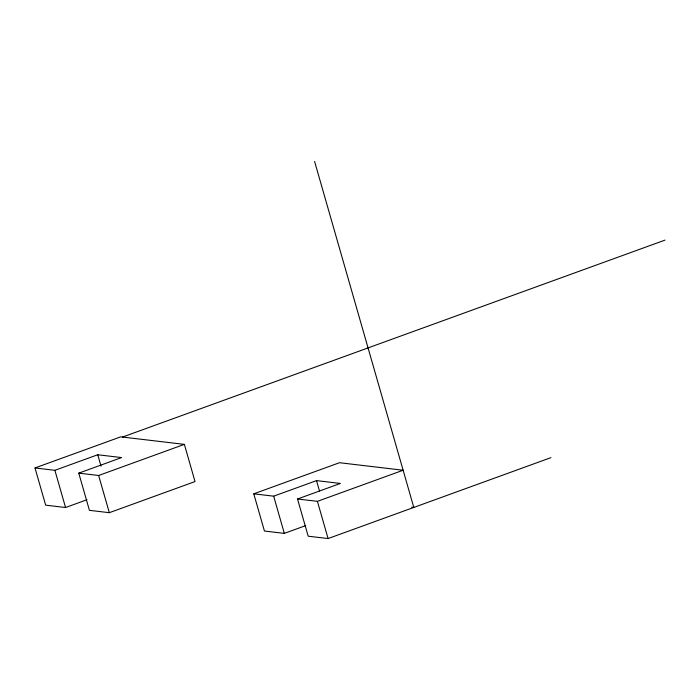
<?xml version="1.0" encoding="UTF-8"?>
<svg xmlns="http://www.w3.org/2000/svg" width="700" height="700" viewBox="0 0 700 700"><rect width="100%" height="100%" fill="white"/><g stroke="black" fill="none" stroke-linecap="round" stroke-linejoin="round"><path stroke-width="1.05" d="M35 467.959L120.715 436.844L184.362 444.369L195.029 481.565L109.314 512.689L89.425 510.335L78.759 473.139L121.616 457.573L97.746 454.755L54.889 470.312L35 467.959L45.666 505.164L65.555 507.517L86.984 499.739M122.553 437.045L665 240.109M78.759 473.139L98.647 475.484L184.362 444.369M305.76 525.595L284.331 533.383L264.442 531.029L253.776 493.824L339.491 462.709L403.13 470.234L317.415 501.349L297.526 498.995L308.192 536.2L328.081 538.554L550.944 457.642M253.776 493.824L273.665 496.177L316.523 480.62L340.384 483.438L297.526 498.995M411.644 507.176L413.796 507.43L314.589 161.446M316.523 480.62L319.48 490.954M317.415 501.349L328.081 538.554M273.665 496.177L284.331 533.383M97.746 454.755L101.01 466.121M98.647 475.484L109.314 512.689M54.889 470.312L65.555 507.517"/></g></svg>
